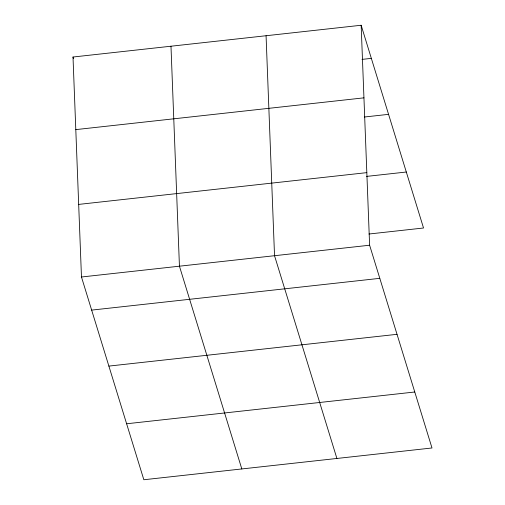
<?xml version="1.0" encoding="UTF-8"?>
<svg xmlns="http://www.w3.org/2000/svg" width="505" height="505" viewBox="0 0 505 505"><rect width="100%" height="100%" fill="white"/><g stroke="black" fill="none" stroke-linecap="round" stroke-linejoin="round"><path stroke-width="0.76" d="M361.157 25.25L369.616 245.222L431.996 447.979L143.843 479.75L81.469 276.999L73.004 57.021L361.157 25.25L423.531 228.001L368.972 234.017M361.99 59.394L371.345 58.365M75.8 129.615L363.947 97.844M364.408 117.008L388.566 114.345M78.673 204.405L366.826 172.634M366.561 176.403L406.31 172.022M81.469 276.999L369.616 245.222M91.651 310.108L379.804 278.337M108.878 366.093L397.031 334.316M126.622 423.771L414.769 392M336.904 458.464L274.531 255.707L266.066 35.735M241.813 468.949L179.439 266.192L170.98 46.22M73.004 57.021L73.471 58.523"/></g></svg>
